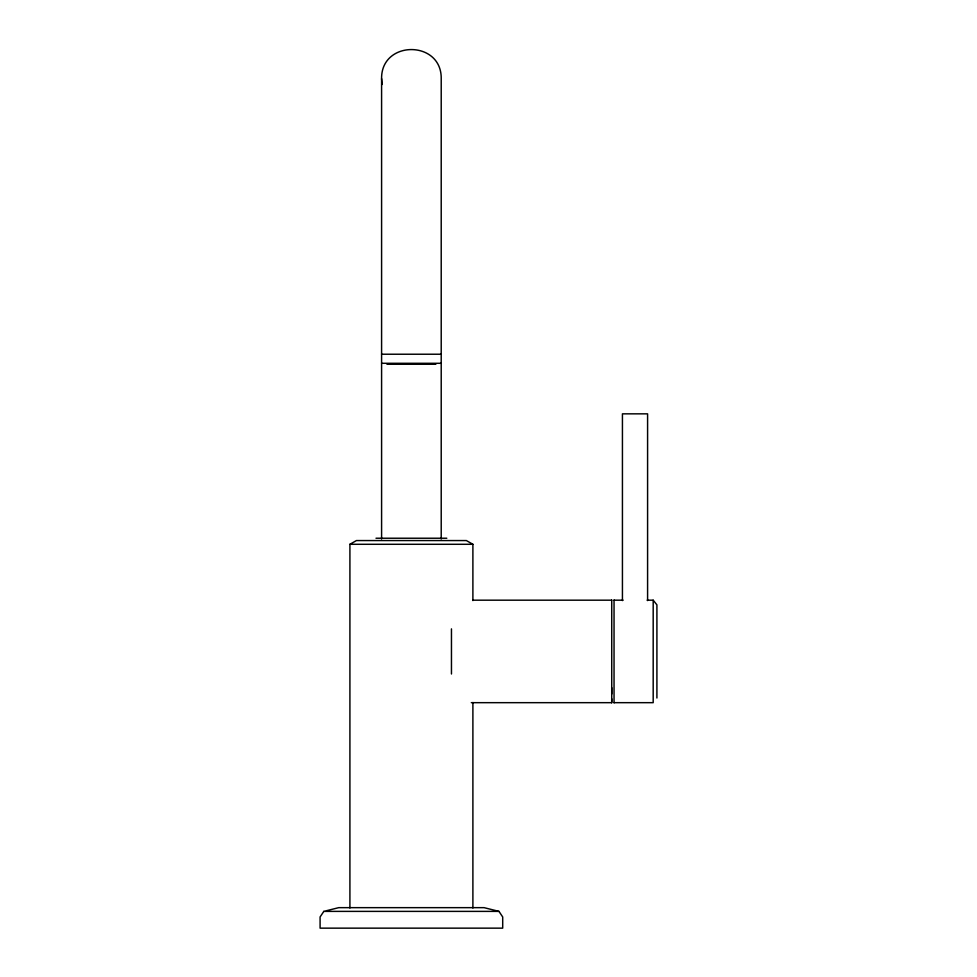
<?xml version="1.0" encoding="UTF-8"?>
<svg xmlns="http://www.w3.org/2000/svg" width="977" height="977" viewBox="0 0 977 977"><rect width="100%" height="100%" fill="white"/><g stroke="black" fill="none" stroke-linecap="round" stroke-linejoin="round"><path stroke-width="1.47" d="M451.459 628.87L451.459 673.996M611.724 701.694L611.724 698.775M611.724 694.036L611.724 687.661M381.592 539.035L381.592 78.661C381.006 39.886 441.799 39.886 441.213 78.661L441.213 539.035M323.814 911.382L320.09 916.976L320.09 928.15L502.703 928.15L502.703 916.976L498.978 911.382L484.079 907.657L338.726 907.657L323.814 911.382L498.978 911.382M349.913 907.999L349.913 544.287L356.434 540.562L466.371 540.562L472.892 544.287L472.892 600.586M381.592 354.224L441.213 354.224M381.592 363.297L441.213 363.297M386.953 364.238L435.852 364.238M375.998 538.229L446.807 538.229M349.913 544.287L472.892 544.287M472.831 600.183L611.724 600.183M614.044 600.183L623.082 600.183M647.165 600.183L653.186 600.183L656.91 604.848L656.91 698.018M471.305 702.671L611.724 702.671M614.044 702.671L653.186 702.671L653.186 600.183M381.592 78.661L382.154 84.486M647.592 600.599L647.592 413.845L622.434 413.845L622.434 600.599M614.044 600L614.044 702.866M611.724 600L611.724 702.866M472.892 702.548L472.892 907.999"/></g></svg>
